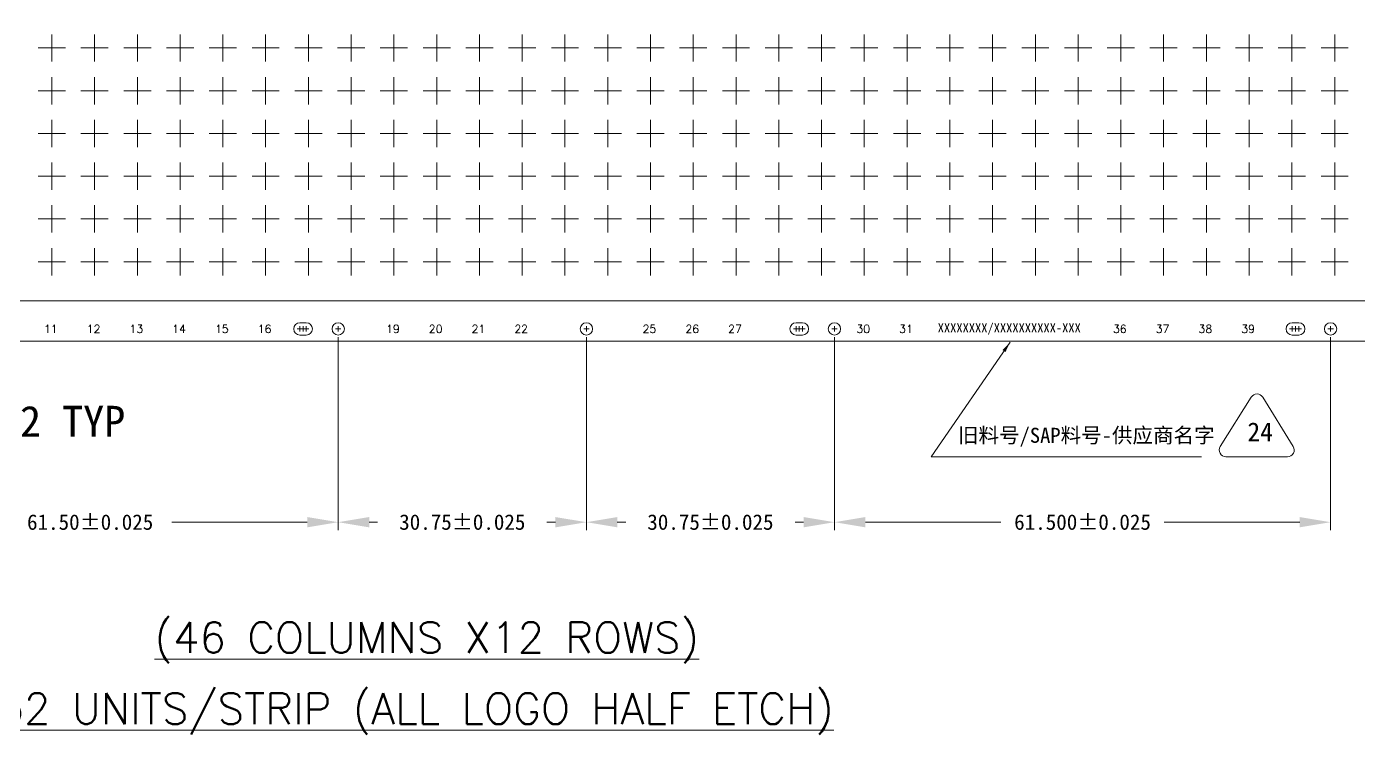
# Model space of a CAD drawing. Extents: x -197 to -81, y -157 to -2.
# Drawn here: x -170.94 to -121.42, y -157.05 to -130.72 of the extents above; entities that cross this region are included whole.
import ezdxf

# ---------------------------------------------------------------- set-up
doc = ezdxf.new("R2010")
doc.units = 0
doc.header["$LTSCALE"] = 5
doc.header["$MEASUREMENT"] = 0
doc.linetypes.add('0', pattern=[0])
doc.linetypes.add('CENTER', pattern=[2, 1.25, -0.25, 0.25, -0.25])
for name, color, linetype in [('1', 7, 'CONTINUOUS'), ('1D', 4, 'CONTINUOUS'), ('标注', 4, '0')]:
    doc.layers.add(name, color=color, linetype=linetype)
doc.layers.add('center', color=1, linetype='CONTINUOUS', lineweight=18)
doc.styles.add('SIMPLEX', font='SIMPLEX')
doc.styles.get("Standard").update_dxf_attribs({"font": 'romans.shx', "bigfont": 'bigfont.shx'})
doc.styles.add('宋体', font='SimSun.ttf')
doc.dimstyles.new('ISO-25', dxfattribs={"dimtxt": 0.13, "dimasz": 0.12, "dimexe": 0.025, "dimexo": 0.025, "dimgap": 0.025, "dimtad": 1, "dimtxsty": 'STANDARD', "dimcen": 2.5, "dimadec": 0, "dimazin": 0, "dimtfac": 1, "dimtmove": 0, "dimatfit": 3, "dimfxl": 1, "dimarcsym": 0})

msp = doc.modelspace()

# ---------------------------------------------------------------- linework, layer by layer
at = {"layer": '1', "lineweight": 5, "elevation": -0.0291}
msp.add_lwpolyline([(-111.8796, -142.422), (-188.6796, -142.422), (-188.9796, -142.122), (-188.9796, -138.972), (-188.7996, -138.972, 0.4142136), (-188.6796, -138.852), (-188.6796, -133.092, 0.4142136), (-188.7996, -132.972), (-188.9796, -132.972), (-188.9796, -128.472), (-188.7996, -128.472, 0.4142136), (-188.6796, -128.352), (-188.6796, -122.592, 0.4142136), (-188.7996, -122.472), (-188.9796, -122.472), (-188.9796, -119.322), (-188.6796, -119.022), (-111.8796, -119.022)], format="xyb", dxfattribs=at)
for points in [[(-160.5432, -142.197, 1), (-160.5432, -141.7398), (-160.7832, -141.7398, 1), (-160.7832, -142.197)], [(-142.0932, -142.197, 1), (-142.0932, -141.7398), (-142.3332, -141.7398, 1), (-142.3332, -142.197)], [(-123.6432, -142.197, 1), (-123.6432, -141.7398), (-123.8832, -141.7398, 1), (-123.8832, -142.197)]]:
    msp.add_lwpolyline(points, format="xyb", close=True, dxfattribs=at)
at = {"layer": '1', "lineweight": 5}
for centre in [(-159.3546, -141.9684, -0.0291), (-150.1296, -141.9684, -0.0291), (-140.9046, -141.9684, -0.0291), (-122.4546, -141.9684, -0.0291)]:
    msp.add_circle(centre, 0.2286, dxfattribs=at)
at = {"layer": '1D', "lineweight": 5}
for p, q in [((-160.8832, -141.9684, -0.0291), (-160.6832, -141.9684, -0.0291)), ((-160.7832, -142.0684, -0.0291), (-160.7832, -141.8684, -0.0291)), ((-160.7632, -141.9684, -0.0291), (-160.5632, -141.9684, -0.0291)), ((-160.6632, -142.0684, -0.0291), (-160.6632, -141.8684, -0.0291)), ((-160.6432, -141.9684, -0.0291), (-160.4432, -141.9684, -0.0291)), ((-160.5432, -142.0684, -0.0291), (-160.5432, -141.8684, -0.0291)), ((-159.4546, -141.9684, -0.0291), (-159.2546, -141.9684, -0.0291)), ((-159.3546, -142.0684, -0.0291), (-159.3546, -141.8684, -0.0291)), ((-150.2296, -141.9684, -0.0291), (-150.0296, -141.9684, -0.0291)), ((-150.1296, -142.0684, -0.0291), (-150.1296, -141.8684, -0.0291)), ((-142.4332, -141.9684, -0.0291), (-142.2332, -141.9684, -0.0291)), ((-142.3332, -142.0684, -0.0291), (-142.3332, -141.8684, -0.0291)), ((-142.3132, -141.9684, -0.0291), (-142.1132, -141.9684, -0.0291)), ((-142.2132, -142.0684, -0.0291), (-142.2132, -141.8684, -0.0291)), ((-142.1932, -141.9684, -0.0291), (-141.9932, -141.9684, -0.0291)), ((-142.0932, -142.0684, -0.0291), (-142.0932, -141.8684, -0.0291)), ((-141.0046, -141.9684, -0.0291), (-140.8046, -141.9684, -0.0291)), ((-140.9046, -142.0684, -0.0291), (-140.9046, -141.8684, -0.0291)), ((-123.9832, -141.9684, -0.0291), (-123.7832, -141.9684, -0.0291)), ((-123.8832, -142.0684, -0.0291), (-123.8832, -141.8684, -0.0291)), ((-123.8632, -141.9684, -0.0291), (-123.6632, -141.9684, -0.0291)), ((-123.7632, -142.0684, -0.0291), (-123.7632, -141.8684, -0.0291)), ((-123.7432, -141.9684, -0.0291), (-123.5432, -141.9684, -0.0291)), ((-123.6432, -142.0684, -0.0291), (-123.6432, -141.8684, -0.0291)), ((-122.5546, -141.9684, -0.0291), (-122.3546, -141.9684, -0.0291)), ((-122.4546, -142.0684, -0.0291), (-122.4546, -141.8684, -0.0291))]:
    msp.add_line(p, q, dxfattribs=at)
at = {"layer": '1D', "lineweight": 5, "elevation": -0.0291}
msp.add_lwpolyline([(-187.3296, -120.522), (-112.9296, -120.522), (-112.9296, -140.922), (-187.3296, -140.922)], close=True, dxfattribs=at)
at = {"layer": 'center', "color": 1, "linetype": 'CENTER', "lineweight": 5}
for p, q in [((-170.0046, -131.0098, -0.0291), (-170.0046, -132.0243, -0.0291)), ((-168.4146, -131.0098, -0.0291), (-168.4146, -132.0243, -0.0291)), ((-166.8246, -131.0098, -0.0291), (-166.8246, -132.0243, -0.0291)), ((-165.2346, -131.0098, -0.0291), (-165.2346, -132.0243, -0.0291)), ((-163.6446, -131.0098, -0.0291), (-163.6446, -132.0243, -0.0291)), ((-162.0546, -131.0098, -0.0291), (-162.0546, -132.0243, -0.0291)), ((-160.4646, -131.0098, -0.0291), (-160.4646, -132.0243, -0.0291)), ((-158.8746, -131.0098, -0.0291), (-158.8746, -132.0243, -0.0291)), ((-157.2846, -131.0098, -0.0291), (-157.2846, -132.0243, -0.0291)), ((-155.6946, -131.0098, -0.0291), (-155.6946, -132.0243, -0.0291)), ((-154.1046, -131.0098, -0.0291), (-154.1046, -132.0243, -0.0291)), ((-152.5146, -131.0098, -0.0291), (-152.5146, -132.0243, -0.0291)), ((-150.9246, -131.0098, -0.0291), (-150.9246, -132.0243, -0.0291)), ((-149.3346, -131.0098, -0.0291), (-149.3346, -132.0243, -0.0291)), ((-147.7446, -131.0098, -0.0291), (-147.7446, -132.0243, -0.0291)), ((-146.1546, -131.0098, -0.0291), (-146.1546, -132.0243, -0.0291)), ((-144.5646, -131.0098, -0.0291), (-144.5646, -132.0243, -0.0291)), ((-142.9746, -131.0098, -0.0291), (-142.9746, -132.0243, -0.0291)), ((-141.3846, -131.0098, -0.0291), (-141.3846, -132.0243, -0.0291)), ((-139.7946, -131.0098, -0.0291), (-139.7946, -132.0243, -0.0291)), ((-138.2046, -131.0098, -0.0291), (-138.2046, -132.0243, -0.0291)), ((-136.6146, -131.0098, -0.0291), (-136.6146, -132.0243, -0.0291)), ((-135.0246, -131.0098, -0.0291), (-135.0246, -132.0243, -0.0291)), ((-133.4346, -131.0098, -0.0291), (-133.4346, -132.0243, -0.0291)), ((-131.8446, -131.0098, -0.0291), (-131.8446, -132.0243, -0.0291)), ((-130.2546, -131.0098, -0.0291), (-130.2546, -132.0243, -0.0291)), ((-128.6646, -131.0098, -0.0291), (-128.6646, -132.0243, -0.0291)), ((-127.0746, -131.0098, -0.0291), (-127.0746, -132.0243, -0.0291)), ((-125.4846, -131.0098, -0.0291), (-125.4846, -132.0243, -0.0291)), ((-123.8946, -131.0098, -0.0291), (-123.8946, -132.0243, -0.0291)), ((-122.3046, -131.0098, -0.0291), (-122.3046, -132.0243, -0.0291)), ((-170.5118, -131.517, -0.0291), (-169.4974, -131.517, -0.0291)), ((-168.9218, -131.517, -0.0291), (-167.9074, -131.517, -0.0291)), ((-167.3318, -131.517, -0.0291), (-166.3174, -131.517, -0.0291)), ((-165.7418, -131.517, -0.0291), (-164.7274, -131.517, -0.0291)), ((-164.1518, -131.517, -0.0291), (-163.1374, -131.517, -0.0291)), ((-162.5618, -131.517, -0.0291), (-161.5474, -131.517, -0.0291)), ((-160.9718, -131.517, -0.0291), (-159.9574, -131.517, -0.0291)), ((-159.3818, -131.517, -0.0291), (-158.3674, -131.517, -0.0291)), ((-157.7918, -131.517, -0.0291), (-156.7774, -131.517, -0.0291)), ((-156.2018, -131.517, -0.0291), (-155.1874, -131.517, -0.0291)), ((-154.6118, -131.517, -0.0291), (-153.5974, -131.517, -0.0291)), ((-153.0218, -131.517, -0.0291), (-152.0074, -131.517, -0.0291)), ((-151.4318, -131.517, -0.0291), (-150.4174, -131.517, -0.0291)), ((-149.8418, -131.517, -0.0291), (-148.8274, -131.517, -0.0291)), ((-148.2518, -131.517, -0.0291), (-147.2374, -131.517, -0.0291)), ((-146.6618, -131.517, -0.0291), (-145.6474, -131.517, -0.0291)), ((-145.0718, -131.517, -0.0291), (-144.0574, -131.517, -0.0291)), ((-143.4818, -131.517, -0.0291), (-142.4674, -131.517, -0.0291)), ((-141.8918, -131.517, -0.0291), (-140.8774, -131.517, -0.0291)), ((-140.3018, -131.517, -0.0291), (-139.2874, -131.517, -0.0291)), ((-138.7118, -131.517, -0.0291), (-137.6974, -131.517, -0.0291)), ((-137.1218, -131.517, -0.0291), (-136.1074, -131.517, -0.0291)), ((-135.5318, -131.517, -0.0291), (-134.5174, -131.517, -0.0291)), ((-133.9418, -131.517, -0.0291), (-132.9274, -131.517, -0.0291)), ((-132.3518, -131.517, -0.0291), (-131.3374, -131.517, -0.0291)), ((-130.7618, -131.517, -0.0291), (-129.7474, -131.517, -0.0291)), ((-129.1718, -131.517, -0.0291), (-128.1574, -131.517, -0.0291)), ((-127.5818, -131.517, -0.0291), (-126.5674, -131.517, -0.0291)), ((-125.9918, -131.517, -0.0291), (-124.9774, -131.517, -0.0291)), ((-124.4018, -131.517, -0.0291), (-123.3874, -131.517, -0.0291)), ((-122.8118, -131.517, -0.0291), (-121.7974, -131.517, -0.0291)), ((-170.0046, -132.5998, -0.0291), (-170.0046, -133.6143, -0.0291)), ((-168.4146, -132.5998, -0.0291), (-168.4146, -133.6143, -0.0291)), ((-166.8246, -132.5998, -0.0291), (-166.8246, -133.6143, -0.0291)), ((-165.2346, -132.5998, -0.0291), (-165.2346, -133.6143, -0.0291)), ((-163.6446, -132.5998, -0.0291), (-163.6446, -133.6143, -0.0291)), ((-162.0546, -132.5998, -0.0291), (-162.0546, -133.6143, -0.0291)), ((-160.4646, -132.5998, -0.0291), (-160.4646, -133.6143, -0.0291)), ((-158.8746, -132.5998, -0.0291), (-158.8746, -133.6143, -0.0291)), ((-157.2846, -132.5998, -0.0291), (-157.2846, -133.6143, -0.0291)), ((-155.6946, -132.5998, -0.0291), (-155.6946, -133.6143, -0.0291)), ((-154.1046, -132.5998, -0.0291), (-154.1046, -133.6143, -0.0291)), ((-152.5146, -132.5998, -0.0291), (-152.5146, -133.6143, -0.0291)), ((-150.9246, -132.5998, -0.0291), (-150.9246, -133.6143, -0.0291)), ((-149.3346, -132.5998, -0.0291), (-149.3346, -133.6143, -0.0291)), ((-147.7446, -132.5998, -0.0291), (-147.7446, -133.6143, -0.0291)), ((-146.1546, -132.5998, -0.0291), (-146.1546, -133.6143, -0.0291)), ((-144.5646, -132.5998, -0.0291), (-144.5646, -133.6143, -0.0291)), ((-142.9746, -132.5998, -0.0291), (-142.9746, -133.6143, -0.0291)), ((-141.3846, -132.5998, -0.0291), (-141.3846, -133.6143, -0.0291)), ((-139.7946, -132.5998, -0.0291), (-139.7946, -133.6143, -0.0291)), ((-138.2046, -132.5998, -0.0291), (-138.2046, -133.6143, -0.0291)), ((-136.6146, -132.5998, -0.0291), (-136.6146, -133.6143, -0.0291)), ((-135.0246, -132.5998, -0.0291), (-135.0246, -133.6143, -0.0291)), ((-133.4346, -132.5998, -0.0291), (-133.4346, -133.6143, -0.0291)), ((-131.8446, -132.5998, -0.0291), (-131.8446, -133.6143, -0.0291)), ((-130.2546, -132.5998, -0.0291), (-130.2546, -133.6143, -0.0291)), ((-128.6646, -132.5998, -0.0291), (-128.6646, -133.6143, -0.0291)), ((-127.0746, -132.5998, -0.0291), (-127.0746, -133.6143, -0.0291)), ((-125.4846, -132.5998, -0.0291), (-125.4846, -133.6143, -0.0291)), ((-123.8946, -132.5998, -0.0291), (-123.8946, -133.6143, -0.0291)), ((-122.3046, -132.5998, -0.0291), (-122.3046, -133.6143, -0.0291)), ((-170.5118, -133.107, -0.0291), (-169.4974, -133.107, -0.0291)), ((-168.9218, -133.107, -0.0291), (-167.9074, -133.107, -0.0291)), ((-167.3318, -133.107, -0.0291), (-166.3174, -133.107, -0.0291)), ((-165.7418, -133.107, -0.0291), (-164.7274, -133.107, -0.0291)), ((-164.1518, -133.107, -0.0291), (-163.1374, -133.107, -0.0291)), ((-162.5618, -133.107, -0.0291), (-161.5474, -133.107, -0.0291)), ((-160.9718, -133.107, -0.0291), (-159.9574, -133.107, -0.0291)), ((-159.3818, -133.107, -0.0291), (-158.3674, -133.107, -0.0291)), ((-157.7918, -133.107, -0.0291), (-156.7774, -133.107, -0.0291)), ((-156.2018, -133.107, -0.0291), (-155.1874, -133.107, -0.0291)), ((-154.6118, -133.107, -0.0291), (-153.5974, -133.107, -0.0291)), ((-153.0218, -133.107, -0.0291), (-152.0074, -133.107, -0.0291)), ((-151.4318, -133.107, -0.0291), (-150.4174, -133.107, -0.0291)), ((-149.8418, -133.107, -0.0291), (-148.8274, -133.107, -0.0291)), ((-148.2518, -133.107, -0.0291), (-147.2374, -133.107, -0.0291)), ((-146.6618, -133.107, -0.0291), (-145.6474, -133.107, -0.0291)), ((-145.0718, -133.107, -0.0291), (-144.0574, -133.107, -0.0291)), ((-143.4818, -133.107, -0.0291), (-142.4674, -133.107, -0.0291)), ((-141.8918, -133.107, -0.0291), (-140.8774, -133.107, -0.0291)), ((-140.3018, -133.107, -0.0291), (-139.2874, -133.107, -0.0291)), ((-138.7118, -133.107, -0.0291), (-137.6974, -133.107, -0.0291)), ((-137.1218, -133.107, -0.0291), (-136.1074, -133.107, -0.0291)), ((-135.5318, -133.107, -0.0291), (-134.5174, -133.107, -0.0291)), ((-133.9418, -133.107, -0.0291), (-132.9274, -133.107, -0.0291)), ((-132.3518, -133.107, -0.0291), (-131.3374, -133.107, -0.0291)), ((-130.7618, -133.107, -0.0291), (-129.7474, -133.107, -0.0291)), ((-129.1718, -133.107, -0.0291), (-128.1574, -133.107, -0.0291)), ((-127.5818, -133.107, -0.0291), (-126.5674, -133.107, -0.0291)), ((-125.9918, -133.107, -0.0291), (-124.9774, -133.107, -0.0291)), ((-124.4018, -133.107, -0.0291), (-123.3874, -133.107, -0.0291)), ((-122.8118, -133.107, -0.0291), (-121.7974, -133.107, -0.0291)), ((-170.0046, -134.1898, -0.0291), (-170.0046, -135.2043, -0.0291)), ((-168.4146, -134.1898, -0.0291), (-168.4146, -135.2043, -0.0291)), ((-166.8246, -134.1898, -0.0291), (-166.8246, -135.2043, -0.0291)), ((-165.2346, -134.1898, -0.0291), (-165.2346, -135.2043, -0.0291)), ((-163.6446, -134.1898, -0.0291), (-163.6446, -135.2043, -0.0291)), ((-162.0546, -134.1898, -0.0291), (-162.0546, -135.2043, -0.0291)), ((-160.4646, -134.1898, -0.0291), (-160.4646, -135.2043, -0.0291)), ((-158.8746, -134.1898, -0.0291), (-158.8746, -135.2043, -0.0291)), ((-157.2846, -134.1898, -0.0291), (-157.2846, -135.2043, -0.0291)), ((-155.6946, -134.1898, -0.0291), (-155.6946, -135.2043, -0.0291)), ((-154.1046, -134.1898, -0.0291), (-154.1046, -135.2043, -0.0291)), ((-152.5146, -134.1898, -0.0291), (-152.5146, -135.2043, -0.0291)), ((-150.9246, -134.1898, -0.0291), (-150.9246, -135.2043, -0.0291)), ((-149.3346, -134.1898, -0.0291), (-149.3346, -135.2043, -0.0291)), ((-147.7446, -134.1898, -0.0291), (-147.7446, -135.2043, -0.0291)), ((-146.1546, -134.1898, -0.0291), (-146.1546, -135.2043, -0.0291)), ((-144.5646, -134.1898, -0.0291), (-144.5646, -135.2043, -0.0291)), ((-142.9746, -134.1898, -0.0291), (-142.9746, -135.2043, -0.0291)), ((-141.3846, -134.1898, -0.0291), (-141.3846, -135.2043, -0.0291)), ((-139.7946, -134.1898, -0.0291), (-139.7946, -135.2043, -0.0291)), ((-138.2046, -134.1898, -0.0291), (-138.2046, -135.2043, -0.0291)), ((-136.6146, -134.1898, -0.0291), (-136.6146, -135.2043, -0.0291)), ((-135.0246, -134.1898, -0.0291), (-135.0246, -135.2043, -0.0291)), ((-133.4346, -134.1898, -0.0291), (-133.4346, -135.2043, -0.0291)), ((-131.8446, -134.1898, -0.0291), (-131.8446, -135.2043, -0.0291)), ((-130.2546, -134.1898, -0.0291), (-130.2546, -135.2043, -0.0291)), ((-128.6646, -134.1898, -0.0291), (-128.6646, -135.2043, -0.0291)), ((-127.0746, -134.1898, -0.0291), (-127.0746, -135.2043, -0.0291)), ((-125.4846, -134.1898, -0.0291), (-125.4846, -135.2043, -0.0291)), ((-123.8946, -134.1898, -0.0291), (-123.8946, -135.2043, -0.0291)), ((-122.3046, -134.1898, -0.0291), (-122.3046, -135.2043, -0.0291)), ((-170.5118, -134.697, -0.0291), (-169.4974, -134.697, -0.0291)), ((-168.9218, -134.697, -0.0291), (-167.9074, -134.697, -0.0291)), ((-167.3318, -134.697, -0.0291), (-166.3174, -134.697, -0.0291)), ((-165.7418, -134.697, -0.0291), (-164.7274, -134.697, -0.0291)), ((-164.1518, -134.697, -0.0291), (-163.1374, -134.697, -0.0291)), ((-162.5618, -134.697, -0.0291), (-161.5474, -134.697, -0.0291)), ((-160.9718, -134.697, -0.0291), (-159.9574, -134.697, -0.0291)), ((-159.3818, -134.697, -0.0291), (-158.3674, -134.697, -0.0291)), ((-157.7918, -134.697, -0.0291), (-156.7774, -134.697, -0.0291)), ((-156.2018, -134.697, -0.0291), (-155.1874, -134.697, -0.0291)), ((-154.6118, -134.697, -0.0291), (-153.5974, -134.697, -0.0291)), ((-153.0218, -134.697, -0.0291), (-152.0074, -134.697, -0.0291)), ((-151.4318, -134.697, -0.0291), (-150.4174, -134.697, -0.0291)), ((-149.8418, -134.697, -0.0291), (-148.8274, -134.697, -0.0291)), ((-148.2518, -134.697, -0.0291), (-147.2374, -134.697, -0.0291)), ((-146.6618, -134.697, -0.0291), (-145.6474, -134.697, -0.0291)), ((-145.0718, -134.697, -0.0291), (-144.0574, -134.697, -0.0291)), ((-143.4818, -134.697, -0.0291), (-142.4674, -134.697, -0.0291)), ((-141.8918, -134.697, -0.0291), (-140.8774, -134.697, -0.0291)), ((-140.3018, -134.697, -0.0291), (-139.2874, -134.697, -0.0291)), ((-138.7118, -134.697, -0.0291), (-137.6974, -134.697, -0.0291)), ((-137.1218, -134.697, -0.0291), (-136.1074, -134.697, -0.0291)), ((-135.5318, -134.697, -0.0291), (-134.5174, -134.697, -0.0291)), ((-133.9418, -134.697, -0.0291), (-132.9274, -134.697, -0.0291)), ((-132.3518, -134.697, -0.0291), (-131.3374, -134.697, -0.0291)), ((-130.7618, -134.697, -0.0291), (-129.7474, -134.697, -0.0291)), ((-129.1718, -134.697, -0.0291), (-128.1574, -134.697, -0.0291)), ((-127.5818, -134.697, -0.0291), (-126.5674, -134.697, -0.0291)), ((-125.9918, -134.697, -0.0291), (-124.9774, -134.697, -0.0291)), ((-124.4018, -134.697, -0.0291), (-123.3874, -134.697, -0.0291)), ((-122.8118, -134.697, -0.0291), (-121.7974, -134.697, -0.0291)), ((-170.0046, -135.7798, -0.0291), (-170.0046, -136.7943, -0.0291)), ((-168.4146, -135.7798, -0.0291), (-168.4146, -136.7943, -0.0291)), ((-166.8246, -135.7798, -0.0291), (-166.8246, -136.7943, -0.0291)), ((-165.2346, -135.7798, -0.0291), (-165.2346, -136.7943, -0.0291)), ((-163.6446, -135.7798, -0.0291), (-163.6446, -136.7943, -0.0291)), ((-162.0546, -135.7798, -0.0291), (-162.0546, -136.7943, -0.0291)), ((-160.4646, -135.7798, -0.0291), (-160.4646, -136.7943, -0.0291)), ((-158.8746, -135.7798, -0.0291), (-158.8746, -136.7943, -0.0291)), ((-157.2846, -135.7798, -0.0291), (-157.2846, -136.7943, -0.0291)), ((-155.6946, -135.7798, -0.0291), (-155.6946, -136.7943, -0.0291)), ((-154.1046, -135.7798, -0.0291), (-154.1046, -136.7943, -0.0291)), ((-152.5146, -135.7798, -0.0291), (-152.5146, -136.7943, -0.0291)), ((-150.9246, -135.7798, -0.0291), (-150.9246, -136.7943, -0.0291)), ((-149.3346, -135.7798, -0.0291), (-149.3346, -136.7943, -0.0291)), ((-147.7446, -135.7798, -0.0291), (-147.7446, -136.7943, -0.0291)), ((-146.1546, -135.7798, -0.0291), (-146.1546, -136.7943, -0.0291)), ((-144.5646, -135.7798, -0.0291), (-144.5646, -136.7943, -0.0291)), ((-142.9746, -135.7798, -0.0291), (-142.9746, -136.7943, -0.0291)), ((-141.3846, -135.7798, -0.0291), (-141.3846, -136.7943, -0.0291)), ((-139.7946, -135.7798, -0.0291), (-139.7946, -136.7943, -0.0291)), ((-138.2046, -135.7798, -0.0291), (-138.2046, -136.7943, -0.0291)), ((-136.6146, -135.7798, -0.0291), (-136.6146, -136.7943, -0.0291)), ((-135.0246, -135.7798, -0.0291), (-135.0246, -136.7943, -0.0291)), ((-133.4346, -135.7798, -0.0291), (-133.4346, -136.7943, -0.0291)), ((-131.8446, -135.7798, -0.0291), (-131.8446, -136.7943, -0.0291)), ((-130.2546, -135.7798, -0.0291), (-130.2546, -136.7943, -0.0291)), ((-128.6646, -135.7798, -0.0291), (-128.6646, -136.7943, -0.0291)), ((-127.0746, -135.7798, -0.0291), (-127.0746, -136.7943, -0.0291)), ((-125.4846, -135.7798, -0.0291), (-125.4846, -136.7943, -0.0291)), ((-123.8946, -135.7798, -0.0291), (-123.8946, -136.7943, -0.0291)), ((-122.3046, -135.7798, -0.0291), (-122.3046, -136.7943, -0.0291)), ((-170.5118, -136.287, -0.0291), (-169.4974, -136.287, -0.0291)), ((-168.9218, -136.287, -0.0291), (-167.9074, -136.287, -0.0291)), ((-167.3318, -136.287, -0.0291), (-166.3174, -136.287, -0.0291)), ((-165.7418, -136.287, -0.0291), (-164.7274, -136.287, -0.0291)), ((-164.1518, -136.287, -0.0291), (-163.1374, -136.287, -0.0291)), ((-162.5618, -136.287, -0.0291), (-161.5474, -136.287, -0.0291)), ((-160.9718, -136.287, -0.0291), (-159.9574, -136.287, -0.0291)), ((-159.3818, -136.287, -0.0291), (-158.3674, -136.287, -0.0291)), ((-157.7918, -136.287, -0.0291), (-156.7774, -136.287, -0.0291)), ((-156.2018, -136.287, -0.0291), (-155.1874, -136.287, -0.0291)), ((-154.6118, -136.287, -0.0291), (-153.5974, -136.287, -0.0291)), ((-153.0218, -136.287, -0.0291), (-152.0074, -136.287, -0.0291)), ((-151.4318, -136.287, -0.0291), (-150.4174, -136.287, -0.0291)), ((-149.8418, -136.287, -0.0291), (-148.8274, -136.287, -0.0291)), ((-148.2518, -136.287, -0.0291), (-147.2374, -136.287, -0.0291)), ((-146.6618, -136.287, -0.0291), (-145.6474, -136.287, -0.0291)), ((-145.0718, -136.287, -0.0291), (-144.0574, -136.287, -0.0291)), ((-143.4818, -136.287, -0.0291), (-142.4674, -136.287, -0.0291)), ((-141.8918, -136.287, -0.0291), (-140.8774, -136.287, -0.0291)), ((-140.3018, -136.287, -0.0291), (-139.2874, -136.287, -0.0291)), ((-138.7118, -136.287, -0.0291), (-137.6974, -136.287, -0.0291)), ((-137.1218, -136.287, -0.0291), (-136.1074, -136.287, -0.0291)), ((-135.5318, -136.287, -0.0291), (-134.5174, -136.287, -0.0291)), ((-133.9418, -136.287, -0.0291), (-132.9274, -136.287, -0.0291)), ((-132.3518, -136.287, -0.0291), (-131.3374, -136.287, -0.0291)), ((-130.7618, -136.287, -0.0291), (-129.7474, -136.287, -0.0291)), ((-129.1718, -136.287, -0.0291), (-128.1574, -136.287, -0.0291)), ((-127.5818, -136.287, -0.0291), (-126.5674, -136.287, -0.0291)), ((-125.9918, -136.287, -0.0291), (-124.9774, -136.287, -0.0291)), ((-124.4018, -136.287, -0.0291), (-123.3874, -136.287, -0.0291)), ((-122.8118, -136.287, -0.0291), (-121.7974, -136.287, -0.0291)), ((-170.0046, -137.3698, -0.0291), (-170.0046, -138.3843, -0.0291)), ((-168.4146, -137.3698, -0.0291), (-168.4146, -138.3843, -0.0291)), ((-166.8246, -137.3698, -0.0291), (-166.8246, -138.3843, -0.0291)), ((-165.2346, -137.3698, -0.0291), (-165.2346, -138.3843, -0.0291)), ((-163.6446, -137.3698, -0.0291), (-163.6446, -138.3843, -0.0291)), ((-162.0546, -137.3698, -0.0291), (-162.0546, -138.3843, -0.0291)), ((-160.4646, -137.3698, -0.0291), (-160.4646, -138.3843, -0.0291)), ((-158.8746, -137.3698, -0.0291), (-158.8746, -138.3843, -0.0291)), ((-157.2846, -137.3698, -0.0291), (-157.2846, -138.3843, -0.0291)), ((-155.6946, -137.3698, -0.0291), (-155.6946, -138.3843, -0.0291)), ((-154.1046, -137.3698, -0.0291), (-154.1046, -138.3843, -0.0291)), ((-152.5146, -137.3698, -0.0291), (-152.5146, -138.3843, -0.0291)), ((-150.9246, -137.3698, -0.0291), (-150.9246, -138.3843, -0.0291)), ((-149.3346, -137.3698, -0.0291), (-149.3346, -138.3843, -0.0291)), ((-147.7446, -137.3698, -0.0291), (-147.7446, -138.3843, -0.0291)), ((-146.1546, -137.3698, -0.0291), (-146.1546, -138.3843, -0.0291)), ((-144.5646, -137.3698, -0.0291), (-144.5646, -138.3843, -0.0291)), ((-142.9746, -137.3698, -0.0291), (-142.9746, -138.3843, -0.0291)), ((-141.3846, -137.3698, -0.0291), (-141.3846, -138.3843, -0.0291)), ((-139.7946, -137.3698, -0.0291), (-139.7946, -138.3843, -0.0291)), ((-138.2046, -137.3698, -0.0291), (-138.2046, -138.3843, -0.0291)), ((-136.6146, -137.3698, -0.0291), (-136.6146, -138.3843, -0.0291)), ((-135.0246, -137.3698, -0.0291), (-135.0246, -138.3843, -0.0291)), ((-133.4346, -137.3698, -0.0291), (-133.4346, -138.3843, -0.0291)), ((-131.8446, -137.3698, -0.0291), (-131.8446, -138.3843, -0.0291)), ((-130.2546, -137.3698, -0.0291), (-130.2546, -138.3843, -0.0291)), ((-128.6646, -137.3698, -0.0291), (-128.6646, -138.3843, -0.0291)), ((-127.0746, -137.3698, -0.0291), (-127.0746, -138.3843, -0.0291)), ((-125.4846, -137.3698, -0.0291), (-125.4846, -138.3843, -0.0291)), ((-123.8946, -137.3698, -0.0291), (-123.8946, -138.3843, -0.0291)), ((-122.3046, -137.3698, -0.0291), (-122.3046, -138.3843, -0.0291)), ((-170.5118, -137.877, -0.0291), (-169.4974, -137.877, -0.0291)), ((-168.9218, -137.877, -0.0291), (-167.9074, -137.877, -0.0291)), ((-167.3318, -137.877, -0.0291), (-166.3174, -137.877, -0.0291)), ((-165.7418, -137.877, -0.0291), (-164.7274, -137.877, -0.0291)), ((-164.1518, -137.877, -0.0291), (-163.1374, -137.877, -0.0291)), ((-162.5618, -137.877, -0.0291), (-161.5474, -137.877, -0.0291)), ((-160.9718, -137.877, -0.0291), (-159.9574, -137.877, -0.0291)), ((-159.3818, -137.877, -0.0291), (-158.3674, -137.877, -0.0291)), ((-157.7918, -137.877, -0.0291), (-156.7774, -137.877, -0.0291)), ((-156.2018, -137.877, -0.0291), (-155.1874, -137.877, -0.0291)), ((-154.6118, -137.877, -0.0291), (-153.5974, -137.877, -0.0291)), ((-153.0218, -137.877, -0.0291), (-152.0074, -137.877, -0.0291)), ((-151.4318, -137.877, -0.0291), (-150.4174, -137.877, -0.0291)), ((-149.8418, -137.877, -0.0291), (-148.8274, -137.877, -0.0291)), ((-148.2518, -137.877, -0.0291), (-147.2374, -137.877, -0.0291)), ((-146.6618, -137.877, -0.0291), (-145.6474, -137.877, -0.0291)), ((-145.0718, -137.877, -0.0291), (-144.0574, -137.877, -0.0291)), ((-143.4818, -137.877, -0.0291), (-142.4674, -137.877, -0.0291)), ((-141.8918, -137.877, -0.0291), (-140.8774, -137.877, -0.0291)), ((-140.3018, -137.877, -0.0291), (-139.2874, -137.877, -0.0291)), ((-138.7118, -137.877, -0.0291), (-137.6974, -137.877, -0.0291)), ((-137.1218, -137.877, -0.0291), (-136.1074, -137.877, -0.0291)), ((-135.5318, -137.877, -0.0291), (-134.5174, -137.877, -0.0291)), ((-133.9418, -137.877, -0.0291), (-132.9274, -137.877, -0.0291)), ((-132.3518, -137.877, -0.0291), (-131.3374, -137.877, -0.0291)), ((-130.7618, -137.877, -0.0291), (-129.7474, -137.877, -0.0291)), ((-129.1718, -137.877, -0.0291), (-128.1574, -137.877, -0.0291)), ((-127.5818, -137.877, -0.0291), (-126.5674, -137.877, -0.0291)), ((-125.9918, -137.877, -0.0291), (-124.9774, -137.877, -0.0291)), ((-124.4018, -137.877, -0.0291), (-123.3874, -137.877, -0.0291)), ((-122.8118, -137.877, -0.0291), (-121.7974, -137.877, -0.0291)), ((-170.0046, -138.9598, -0.0291), (-170.0046, -139.9743, -0.0291)), ((-168.4146, -138.9598, -0.0291), (-168.4146, -139.9743, -0.0291)), ((-166.8246, -138.9598, -0.0291), (-166.8246, -139.9743, -0.0291)), ((-165.2346, -138.9598, -0.0291), (-165.2346, -139.9743, -0.0291)), ((-163.6446, -138.9598, -0.0291), (-163.6446, -139.9743, -0.0291)), ((-162.0546, -138.9598, -0.0291), (-162.0546, -139.9743, -0.0291)), ((-160.4646, -138.9598, -0.0291), (-160.4646, -139.9743, -0.0291)), ((-158.8746, -138.9598, -0.0291), (-158.8746, -139.9743, -0.0291)), ((-157.2846, -138.9598, -0.0291), (-157.2846, -139.9743, -0.0291)), ((-155.6946, -138.9598, -0.0291), (-155.6946, -139.9743, -0.0291)), ((-154.1046, -138.9598, -0.0291), (-154.1046, -139.9743, -0.0291)), ((-152.5146, -138.9598, -0.0291), (-152.5146, -139.9743, -0.0291)), ((-150.9246, -138.9598, -0.0291), (-150.9246, -139.9743, -0.0291)), ((-149.3346, -138.9598, -0.0291), (-149.3346, -139.9743, -0.0291)), ((-147.7446, -138.9598, -0.0291), (-147.7446, -139.9743, -0.0291)), ((-146.1546, -138.9598, -0.0291), (-146.1546, -139.9743, -0.0291)), ((-144.5646, -138.9598, -0.0291), (-144.5646, -139.9743, -0.0291)), ((-142.9746, -138.9598, -0.0291), (-142.9746, -139.9743, -0.0291)), ((-141.3846, -138.9598, -0.0291), (-141.3846, -139.9743, -0.0291)), ((-139.7946, -138.9598, -0.0291), (-139.7946, -139.9743, -0.0291)), ((-138.2046, -138.9598, -0.0291), (-138.2046, -139.9743, -0.0291)), ((-136.6146, -138.9598, -0.0291), (-136.6146, -139.9743, -0.0291)), ((-135.0246, -138.9598, -0.0291), (-135.0246, -139.9743, -0.0291)), ((-133.4346, -138.9598, -0.0291), (-133.4346, -139.9743, -0.0291)), ((-131.8446, -138.9598, -0.0291), (-131.8446, -139.9743, -0.0291)), ((-130.2546, -138.9598, -0.0291), (-130.2546, -139.9743, -0.0291)), ((-128.6646, -138.9598, -0.0291), (-128.6646, -139.9743, -0.0291)), ((-127.0746, -138.9598, -0.0291), (-127.0746, -139.9743, -0.0291)), ((-125.4846, -138.9598, -0.0291), (-125.4846, -139.9743, -0.0291)), ((-123.8946, -138.9598, -0.0291), (-123.8946, -139.9743, -0.0291)), ((-122.3046, -138.9598, -0.0291), (-122.3046, -139.9743, -0.0291)), ((-170.5118, -139.467, -0.0291), (-169.4974, -139.467, -0.0291)), ((-168.9218, -139.467, -0.0291), (-167.9074, -139.467, -0.0291)), ((-167.3318, -139.467, -0.0291), (-166.3174, -139.467, -0.0291)), ((-165.7418, -139.467, -0.0291), (-164.7274, -139.467, -0.0291)), ((-164.1518, -139.467, -0.0291), (-163.1374, -139.467, -0.0291)), ((-162.5618, -139.467, -0.0291), (-161.5474, -139.467, -0.0291)), ((-160.9718, -139.467, -0.0291), (-159.9574, -139.467, -0.0291)), ((-159.3818, -139.467, -0.0291), (-158.3674, -139.467, -0.0291)), ((-157.7918, -139.467, -0.0291), (-156.7774, -139.467, -0.0291)), ((-156.2018, -139.467, -0.0291), (-155.1874, -139.467, -0.0291)), ((-154.6118, -139.467, -0.0291), (-153.5974, -139.467, -0.0291)), ((-153.0218, -139.467, -0.0291), (-152.0074, -139.467, -0.0291)), ((-151.4318, -139.467, -0.0291), (-150.4174, -139.467, -0.0291)), ((-149.8418, -139.467, -0.0291), (-148.8274, -139.467, -0.0291)), ((-148.2518, -139.467, -0.0291), (-147.2374, -139.467, -0.0291)), ((-146.6618, -139.467, -0.0291), (-145.6474, -139.467, -0.0291)), ((-145.0718, -139.467, -0.0291), (-144.0574, -139.467, -0.0291)), ((-143.4818, -139.467, -0.0291), (-142.4674, -139.467, -0.0291)), ((-141.8918, -139.467, -0.0291), (-140.8774, -139.467, -0.0291)), ((-140.3018, -139.467, -0.0291), (-139.2874, -139.467, -0.0291)), ((-138.7118, -139.467, -0.0291), (-137.6974, -139.467, -0.0291)), ((-137.1218, -139.467, -0.0291), (-136.1074, -139.467, -0.0291)), ((-135.5318, -139.467, -0.0291), (-134.5174, -139.467, -0.0291)), ((-133.9418, -139.467, -0.0291), (-132.9274, -139.467, -0.0291)), ((-132.3518, -139.467, -0.0291), (-131.3374, -139.467, -0.0291)), ((-130.7618, -139.467, -0.0291), (-129.7474, -139.467, -0.0291)), ((-129.1718, -139.467, -0.0291), (-128.1574, -139.467, -0.0291)), ((-127.5818, -139.467, -0.0291), (-126.5674, -139.467, -0.0291)), ((-125.9918, -139.467, -0.0291), (-124.9774, -139.467, -0.0291)), ((-124.4018, -139.467, -0.0291), (-123.3874, -139.467, -0.0291)), ((-122.8118, -139.467, -0.0291), (-121.7974, -139.467, -0.0291))]:
    msp.add_line(p, q, dxfattribs=at)
at = {"layer": '标注', "lineweight": 5}
for p, q in [((-159.3546, -142.2684, -0.0291), (-159.3546, -149.4572, -0.0291)), ((-159.3546, -142.2684, -0.0291), (-159.3546, -149.4572, -0.0291)), ((-150.1296, -142.2684, -0.0291), (-150.1296, -149.4572, -0.0291)), ((-150.1296, -142.2684, -0.0291), (-150.1296, -149.4572, -0.0291)), ((-140.9046, -142.2684, -0.0291), (-140.9046, -149.4572, -0.0291)), ((-140.9046, -142.2684, -0.0291), (-140.9046, -149.4572, -0.0291)), ((-122.4546, -142.2684, -0.0291), (-122.4546, -149.4572, -0.0291)), ((-160.5046, -149.1572, -0.0291), (-165.5415, -149.1572, -0.0291)), ((-158.2046, -149.1572, -0.0291), (-157.8897, -149.1572, -0.0291)), ((-151.2796, -149.1572, -0.0291), (-151.5945, -149.1572, -0.0291)), ((-148.9796, -149.1572, -0.0291), (-148.6647, -149.1572, -0.0291)), ((-142.0546, -149.1572, -0.0291), (-142.3695, -149.1572, -0.0291)), ((-139.7546, -149.1572, -0.0291), (-134.7177, -149.1572, -0.0291)), ((-123.6046, -149.1572, -0.0291), (-128.6415, -149.1572, -0.0291))]:
    msp.add_line(p, q, dxfattribs=at)
at = {"layer": '标注', "color": 1, "lineweight": 5, "ltscale": 2, "elevation": -0.0291}
msp.add_lwpolyline([(-124.9811, -144.5033), (-123.8466, -146.3401, -0.5872916), (-124.0594, -146.7217), (-126.3484, -146.7217, -0.5899404), (-126.5602, -146.3384), (-125.4057, -144.5016, -0.5551437)], format="xyb", close=True, dxfattribs=at)
at = {"layer": '标注', "lineweight": 5}
for points in [[(-160.5046, -148.9656, -0.0291), (-160.5046, -149.3489, -0.0291), (-159.3546, -149.1572, -0.0291)], [(-158.2046, -148.9656, -0.0291), (-158.2046, -149.3489, -0.0291), (-159.3546, -149.1572, -0.0291)], [(-151.2796, -148.9656, -0.0291), (-151.2796, -149.3489, -0.0291), (-150.1296, -149.1572, -0.0291)], [(-148.9796, -148.9656, -0.0291), (-148.9796, -149.3489, -0.0291), (-150.1296, -149.1572, -0.0291)], [(-142.0546, -148.9656, -0.0291), (-142.0546, -149.3489, -0.0291), (-140.9046, -149.1572, -0.0291)], [(-139.7546, -148.9656, -0.0291), (-139.7546, -149.3489, -0.0291), (-140.9046, -149.1572, -0.0291)], [(-123.6046, -148.9656, -0.0291), (-123.6046, -149.3489, -0.0291), (-122.4546, -149.1572, -0.0291)]]:
    msp.add_solid(points, dxfattribs=at)

# ---------------------------------------------------------------- texts
at = {"layer": 'center', "lineweight": 5, "char_height": 0.297619, "attachment_point": 5, "style": '宋体'}
for s, insert in [('{\\Fsimplex|c0;11}', (-170.0434, -141.9684, -0.0291)), ('{\\Fsimplex|c0;12}', (-168.4534, -141.9684, -0.0291)), ('{\\Fsimplex|c0;13}', (-166.8634, -141.9684, -0.0291)), ('{\\Fsimplex|c0;14}', (-165.2734, -141.9684, -0.0291)), ('{\\Fsimplex|c0;15}', (-163.6834, -141.9684, -0.0291)), ('{\\Fsimplex|c0;16}', (-162.0934, -141.9684, -0.0291)), ('{\\Fsimplex|c0;19}', (-157.3234, -141.9684, -0.0291)), ('{\\Fsimplex|c0;20}', (-155.7334, -141.9684, -0.0291)), ('{\\Fsimplex|c0;21}', (-154.1434, -141.9684, -0.0291)), ('{\\Fsimplex|c0;22}', (-152.5534, -141.9684, -0.0291)), ('{\\Fsimplex|c0;25}', (-147.7834, -141.9684, -0.0291)), ('{\\Fsimplex|c0;26}', (-146.1934, -141.9684, -0.0291)), ('{\\Fsimplex|c0;27}', (-144.6034, -141.9684, -0.0291)), ('{\\Fsimplex|c0;30}', (-139.8334, -141.9684, -0.0291)), ('{\\Fsimplex|c0;31}', (-138.2434, -141.9684, -0.0291)), ('{\\Fsimplex.shx|c0;36}', (-130.2934, -141.9684, -0.0291)), ('{\\Fsimplex|c0;37}', (-128.7034, -141.9684, -0.0291)), ('{\\Fsimplex|c0;38}', (-127.1134, -141.9684, -0.0291)), ('{\\Fsimplex|c0;39}', (-125.5234, -141.9684, -0.0291))]:
    msp.add_mtext(s, dxfattribs=dict(at, insert=insert))
at = {"layer": '标注', "color": 6, "lineweight": 0, "style": 'SIMPLEX'}
msp.add_text('%%U(46 COLUMNS X12 ROWS)', height=1.15, dxfattribs=at).set_placement((-166.1917, -154.021, -0.0582))
at = {"layer": '标注', "color": 1, "lineweight": 5, "insert": (-134.4051, -141.9684, -0.0291), "char_height": 0.34, "width": 4.881323, "attachment_point": 5, "style": '宋体'}
msp.add_mtext('{\\C4;XXXXXXXX/\\fSimSun|b0|i0|c134|p2;XXXXXXXXXX\\fSimSun|b0|i0|c134|p2;-XXX}', dxfattribs=at)
at = {"layer": '标注', "lineweight": 5, "attachment_point": 5, "style": '宋体'}
for s, insert, char_height in [('4.362 TYP', (-170.7962, -145.4119, -0.0291), 1.15), ('61.50±0.025', (-168.5796, -149.1572, -0.0291), 0.575), ('30.75±0.025', (-154.7421, -149.1572, -0.0291), 0.575), ('30.75±0.025', (-145.5171, -149.1572, -0.0291), 0.575), ('61.500±0.025', (-131.6796, -149.1572, -0.0291), 0.575), ('{\\Fromans,bigfont|c0;\\L552\\Fromans,bigfont|c128; UNITS/STRIP (ALL LOGO HALF ETCH)}', (-156.9682, -156.2836, -0.0062), 1.15)]:
    msp.add_mtext(s, dxfattribs=dict(at, insert=insert, char_height=char_height))
at = {"layer": '标注', "color": 1, "linetype": 'ByBlock', "lineweight": 5, "attachment_point": 5, "style": '宋体'}
for s, insert, char_height, width in [('旧料号/SAP料号-供应商名字', (-131.5397, -145.9935, -0.0318), 0.56, 13.142857), ('24', (-125.0741, -145.7957, -0.0318), 0.7, 0.968274)]:
    msp.add_mtext(s, dxfattribs=dict(at, insert=insert, char_height=char_height, width=width))

# ---------------------------------------------------------------- leaders
at = {"layer": '标注', "color": 1, "lineweight": 5}
msp.add_leader([(-134.3736, -142.4593, -0.0582), (-137.307, -146.727, -0.0582), (-127.26, -146.727, -0.0582)], dimstyle='ISO-25', override={"dimasz": 0.4, "dimtad": 0, "dimtxsty": '宋体', "dimlwd": 5}, dxfattribs=at)

doc.saveas('drawing.dxf')
